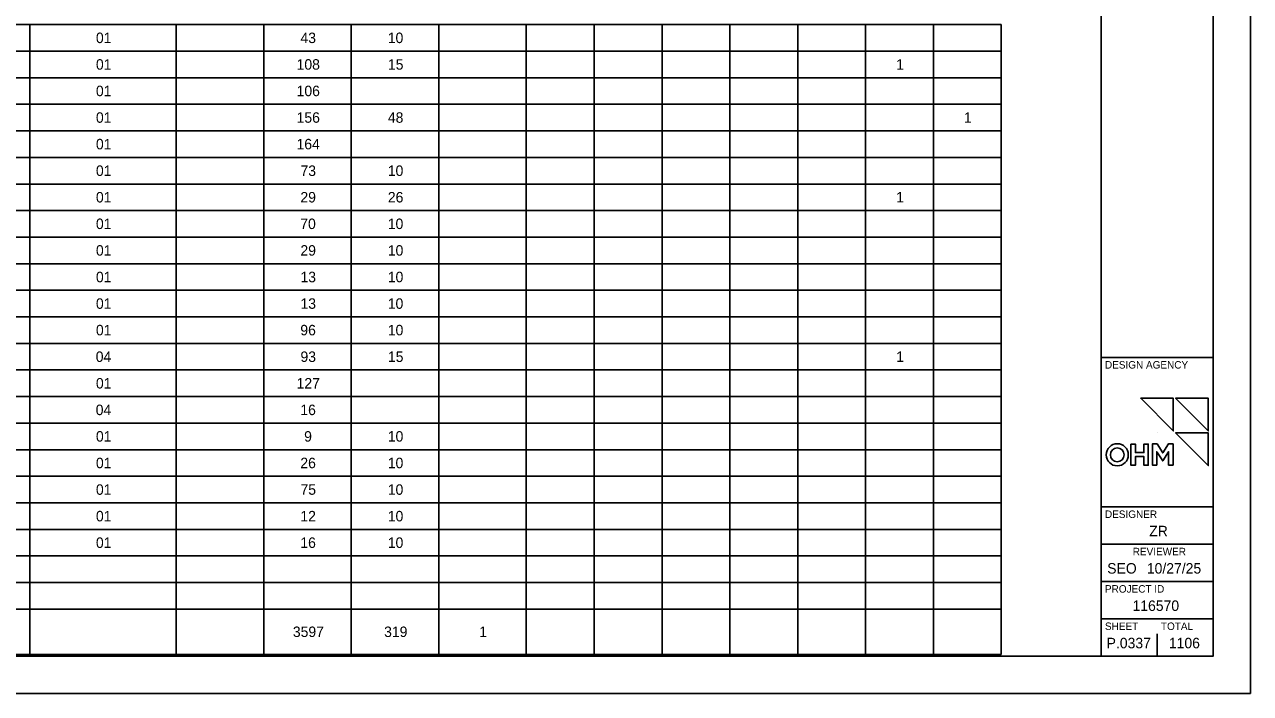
# Model space of a CAD drawing. Extents: x 0 to 34, y -28.5 to 22.
# Drawn here: x 17.57 to 34, y 0 to 8.96 of the extents above; entities that cross this region are included whole.
import ezdxf

# ---------------------------------------------------------------- set-up
doc = ezdxf.new("R2010")
doc.units = 0
for name, color, linetype in [('Default', 7, 'Continuous'), ('SH_Border', 7, 'Continuous'), ('SH_Cut_Line', 7, 'Continuous'), ('SH_Data', 7, 'Continuous')]:
    doc.layers.add(name, color=color, linetype=linetype)

msp = doc.modelspace()

# ---------------------------------------------------------------- linework, layer by layer
at = {"layer": 'Default'}
for p, q in [((15.678, 8.956), (19.604, 8.956)), ((17.641, 8.956), (17.641, 8.6)), ((19.604, 8.956), (20.777, 8.956)), ((19.604, 8.956), (19.604, 8.6)), ((20.777, 8.956), (23.123, 8.956)), ((20.777, 8.956), (20.777, 8.6)), ((21.95, 8.956), (21.95, 8.6)), ((23.123, 8.956), (24.295, 8.956)), ((23.123, 8.956), (23.123, 8.6)), ((24.295, 8.956), (25.204, 8.956)), ((24.295, 8.956), (24.295, 8.6)), ((25.204, 8.956), (26.114, 8.956)), ((25.204, 8.956), (25.204, 8.6)), ((26.114, 8.956), (27.932, 8.956)), ((26.114, 8.956), (26.114, 8.6)), ((27.023, 8.956), (27.023, 8.6)), ((27.932, 8.956), (28.841, 8.956)), ((27.932, 8.956), (27.932, 8.6)), ((28.841, 8.956), (29.75, 8.956)), ((28.841, 8.956), (28.841, 8.6)), ((29.75, 8.956), (30.66, 8.956)), ((29.75, 8.956), (29.75, 8.6)), ((30.66, 8.956), (30.66, 8.6)), ((15.678, 8.6), (19.604, 8.6)), ((17.641, 8.6), (17.641, 7.889)), ((19.604, 8.6), (20.777, 8.6)), ((19.604, 8.6), (19.604, 7.889)), ((20.777, 8.6), (23.123, 8.6)), ((20.777, 8.6), (20.777, 7.889)), ((21.95, 8.6), (21.95, 7.889)), ((23.123, 8.6), (24.295, 8.6)), ((23.123, 8.6), (23.123, 7.889)), ((24.295, 8.6), (25.204, 8.6)), ((24.295, 8.6), (24.295, 7.889)), ((25.204, 8.6), (26.114, 8.6)), ((25.204, 8.6), (25.204, 7.889)), ((26.114, 8.6), (27.932, 8.6)), ((26.114, 8.6), (26.114, 7.889)), ((27.023, 8.6), (27.023, 7.889)), ((27.932, 8.6), (28.841, 8.6)), ((27.932, 8.6), (27.932, 7.889)), ((28.841, 8.6), (29.75, 8.6)), ((28.841, 8.6), (28.841, 7.889)), ((29.75, 8.6), (30.66, 8.6)), ((29.75, 8.6), (29.75, 7.889)), ((30.66, 8.6), (30.66, 7.889)), ((15.678, 8.244), (19.604, 8.244)), ((19.604, 8.244), (20.777, 8.244)), ((20.777, 8.244), (23.123, 8.244)), ((23.123, 8.244), (24.295, 8.244)), ((24.295, 8.244), (25.204, 8.244)), ((25.204, 8.244), (26.114, 8.244)), ((26.114, 8.244), (27.932, 8.244)), ((27.932, 8.244), (28.841, 8.244)), ((28.841, 8.244), (29.75, 8.244)), ((29.75, 8.244), (30.66, 8.244)), ((15.678, 7.889), (19.604, 7.889)), ((17.641, 7.889), (17.641, 7.533)), ((19.604, 7.889), (20.777, 7.889)), ((19.604, 7.889), (19.604, 7.533)), ((20.777, 7.889), (23.123, 7.889)), ((20.777, 7.889), (20.777, 7.533)), ((21.95, 7.889), (21.95, 7.533)), ((23.123, 7.889), (24.295, 7.889)), ((23.123, 7.889), (23.123, 7.533)), ((24.295, 7.889), (25.204, 7.889)), ((24.295, 7.889), (24.295, 7.533)), ((25.204, 7.889), (26.114, 7.889)), ((25.204, 7.889), (25.204, 7.533)), ((26.114, 7.889), (27.932, 7.889)), ((26.114, 7.889), (26.114, 7.533)), ((27.023, 7.889), (27.023, 7.533)), ((27.932, 7.889), (28.841, 7.889)), ((27.932, 7.889), (27.932, 7.533)), ((28.841, 7.889), (29.75, 7.889)), ((28.841, 7.889), (28.841, 7.533)), ((29.75, 7.889), (30.66, 7.889)), ((29.75, 7.889), (29.75, 7.533)), ((30.66, 7.889), (30.66, 7.533)), ((15.678, 7.533), (19.604, 7.533)), ((17.641, 7.533), (17.641, 7.177)), ((19.604, 7.533), (20.777, 7.533)), ((19.604, 7.533), (19.604, 7.177)), ((20.777, 7.533), (23.123, 7.533)), ((20.777, 7.533), (20.777, 7.177)), ((21.95, 7.533), (21.95, 7.177)), ((23.123, 7.533), (24.295, 7.533)), ((23.123, 7.533), (23.123, 7.177)), ((24.295, 7.533), (25.204, 7.533)), ((24.295, 7.533), (24.295, 7.177)), ((25.204, 7.533), (26.114, 7.533)), ((25.204, 7.533), (25.204, 7.177)), ((26.114, 7.533), (27.932, 7.533)), ((26.114, 7.533), (26.114, 7.177)), ((27.023, 7.533), (27.023, 7.177)), ((27.932, 7.533), (28.841, 7.533)), ((27.932, 7.533), (27.932, 7.177)), ((28.841, 7.533), (29.75, 7.533)), ((28.841, 7.533), (28.841, 7.177)), ((29.75, 7.533), (30.66, 7.533)), ((29.75, 7.533), (29.75, 7.177)), ((30.66, 7.533), (30.66, 7.177)), ((15.678, 7.177), (19.604, 7.177)), ((17.641, 7.177), (17.641, 6.821)), ((19.604, 7.177), (20.777, 7.177)), ((19.604, 7.177), (19.604, 6.821)), ((20.777, 7.177), (23.123, 7.177)), ((20.777, 7.177), (20.777, 6.821)), ((21.95, 7.177), (21.95, 6.821)), ((23.123, 7.177), (24.295, 7.177)), ((23.123, 7.177), (23.123, 6.821)), ((24.295, 7.177), (25.204, 7.177)), ((24.295, 7.177), (24.295, 6.821)), ((25.204, 7.177), (26.114, 7.177)), ((25.204, 7.177), (25.204, 6.821)), ((26.114, 7.177), (27.932, 7.177)), ((26.114, 7.177), (26.114, 6.821)), ((27.023, 7.177), (27.023, 6.821)), ((27.932, 7.177), (28.841, 7.177)), ((27.932, 7.177), (27.932, 6.821)), ((28.841, 7.177), (29.75, 7.177)), ((28.841, 7.177), (28.841, 6.821)), ((29.75, 7.177), (30.66, 7.177)), ((29.75, 7.177), (29.75, 6.821)), ((30.66, 7.177), (30.66, 6.821)), ((15.678, 6.821), (19.604, 6.821)), ((17.641, 6.821), (17.641, 0.523)), ((19.604, 6.821), (20.777, 6.821)), ((19.604, 6.821), (19.604, 0.523)), ((20.777, 6.821), (23.123, 6.821)), ((20.777, 6.821), (20.777, 0.523)), ((21.95, 6.821), (21.95, 0.523)), ((23.123, 6.821), (24.295, 6.821)), ((23.123, 6.821), (23.123, 0.523)), ((24.295, 6.821), (25.204, 6.821)), ((24.295, 6.821), (24.295, 0.523)), ((25.204, 6.821), (26.114, 6.821)), ((25.204, 6.821), (25.204, 0.523)), ((26.114, 6.821), (27.932, 6.821)), ((26.114, 6.821), (26.114, 0.523)), ((27.023, 6.821), (27.023, 0.523)), ((27.932, 6.821), (28.841, 6.821)), ((27.932, 6.821), (27.932, 0.523)), ((28.841, 6.821), (29.75, 6.821)), ((28.841, 6.821), (28.841, 0.523)), ((29.75, 6.821), (30.66, 6.821)), ((29.75, 6.821), (29.75, 0.523)), ((30.66, 6.821), (30.66, 0.523)), ((15.678, 6.466), (19.604, 6.466)), ((19.604, 6.466), (20.777, 6.466)), ((20.777, 6.466), (23.123, 6.466)), ((23.123, 6.466), (24.295, 6.466)), ((24.295, 6.466), (25.204, 6.466)), ((25.204, 6.466), (26.114, 6.466)), ((26.114, 6.466), (27.932, 6.466)), ((27.932, 6.466), (28.841, 6.466)), ((28.841, 6.466), (29.75, 6.466)), ((29.75, 6.466), (30.66, 6.466)), ((15.678, 6.11), (19.604, 6.11)), ((19.604, 6.11), (20.777, 6.11)), ((20.777, 6.11), (23.123, 6.11)), ((23.123, 6.11), (24.295, 6.11)), ((24.295, 6.11), (25.204, 6.11)), ((25.204, 6.11), (26.114, 6.11)), ((26.114, 6.11), (27.932, 6.11)), ((27.932, 6.11), (28.841, 6.11)), ((28.841, 6.11), (29.75, 6.11)), ((29.75, 6.11), (30.66, 6.11)), ((15.678, 5.754), (19.604, 5.754)), ((19.604, 5.754), (20.777, 5.754)), ((20.777, 5.754), (23.123, 5.754)), ((23.123, 5.754), (24.295, 5.754)), ((24.295, 5.754), (25.204, 5.754)), ((25.204, 5.754), (26.114, 5.754)), ((26.114, 5.754), (27.932, 5.754)), ((27.932, 5.754), (28.841, 5.754)), ((28.841, 5.754), (29.75, 5.754)), ((29.75, 5.754), (30.66, 5.754)), ((15.678, 5.398), (19.604, 5.398)), ((19.604, 5.398), (20.777, 5.398)), ((20.777, 5.398), (23.123, 5.398)), ((23.123, 5.398), (24.295, 5.398)), ((24.295, 5.398), (25.204, 5.398)), ((25.204, 5.398), (26.114, 5.398)), ((26.114, 5.398), (27.932, 5.398)), ((27.932, 5.398), (28.841, 5.398)), ((28.841, 5.398), (29.75, 5.398)), ((29.75, 5.398), (30.66, 5.398)), ((15.678, 5.043), (19.604, 5.043)), ((19.604, 5.043), (20.777, 5.043)), ((20.777, 5.043), (23.123, 5.043)), ((23.123, 5.043), (24.295, 5.043)), ((24.295, 5.043), (25.204, 5.043)), ((25.204, 5.043), (26.114, 5.043)), ((26.114, 5.043), (27.932, 5.043)), ((27.932, 5.043), (28.841, 5.043)), ((28.841, 5.043), (29.75, 5.043)), ((29.75, 5.043), (30.66, 5.043)), ((15.678, 4.687), (19.604, 4.687)), ((19.604, 4.687), (20.777, 4.687)), ((20.777, 4.687), (23.123, 4.687)), ((23.123, 4.687), (24.295, 4.687)), ((24.295, 4.687), (25.204, 4.687)), ((25.204, 4.687), (26.114, 4.687)), ((26.114, 4.687), (27.932, 4.687)), ((27.932, 4.687), (28.841, 4.687)), ((28.841, 4.687), (29.75, 4.687)), ((29.75, 4.687), (30.66, 4.687)), ((15.678, 4.331), (19.604, 4.331)), ((19.604, 4.331), (20.777, 4.331)), ((20.777, 4.331), (23.123, 4.331)), ((23.123, 4.331), (24.295, 4.331)), ((24.295, 4.331), (25.204, 4.331)), ((25.204, 4.331), (26.114, 4.331)), ((26.114, 4.331), (27.932, 4.331)), ((27.932, 4.331), (28.841, 4.331)), ((28.841, 4.331), (29.75, 4.331)), ((29.75, 4.331), (30.66, 4.331)), ((15.678, 3.975), (19.604, 3.975)), ((19.604, 3.975), (20.777, 3.975)), ((20.777, 3.975), (23.123, 3.975)), ((23.123, 3.975), (24.295, 3.975)), ((24.295, 3.975), (25.204, 3.975)), ((25.204, 3.975), (26.114, 3.975)), ((26.114, 3.975), (27.932, 3.975)), ((27.932, 3.975), (28.841, 3.975)), ((28.841, 3.975), (29.75, 3.975)), ((29.75, 3.975), (30.66, 3.975)), ((15.678, 3.62), (19.604, 3.62)), ((19.604, 3.62), (20.777, 3.62)), ((20.777, 3.62), (23.123, 3.62)), ((23.123, 3.62), (24.295, 3.62)), ((24.295, 3.62), (25.204, 3.62)), ((25.204, 3.62), (26.114, 3.62)), ((26.114, 3.62), (27.932, 3.62)), ((27.932, 3.62), (28.841, 3.62)), ((28.841, 3.62), (29.75, 3.62)), ((29.75, 3.62), (30.66, 3.62)), ((15.678, 3.264), (19.604, 3.264)), ((19.604, 3.264), (20.777, 3.264)), ((20.777, 3.264), (23.123, 3.264)), ((23.123, 3.264), (24.295, 3.264)), ((24.295, 3.264), (25.204, 3.264)), ((25.204, 3.264), (26.114, 3.264)), ((26.114, 3.264), (27.932, 3.264)), ((27.932, 3.264), (28.841, 3.264)), ((28.841, 3.264), (29.75, 3.264)), ((29.75, 3.264), (30.66, 3.264)), ((15.678, 2.908), (19.604, 2.908)), ((19.604, 2.908), (20.777, 2.908)), ((20.777, 2.908), (23.123, 2.908)), ((23.123, 2.908), (24.295, 2.908)), ((24.295, 2.908), (25.204, 2.908)), ((25.204, 2.908), (26.114, 2.908)), ((26.114, 2.908), (27.932, 2.908)), ((27.932, 2.908), (28.841, 2.908)), ((28.841, 2.908), (29.75, 2.908)), ((29.75, 2.908), (30.66, 2.908)), ((15.678, 2.552), (19.604, 2.552)), ((19.604, 2.552), (20.777, 2.552)), ((20.777, 2.552), (23.123, 2.552)), ((23.123, 2.552), (24.295, 2.552)), ((24.295, 2.552), (25.204, 2.552)), ((25.204, 2.552), (26.114, 2.552)), ((26.114, 2.552), (27.932, 2.552)), ((27.932, 2.552), (28.841, 2.552)), ((28.841, 2.552), (29.75, 2.552)), ((29.75, 2.552), (30.66, 2.552)), ((15.678, 2.196), (19.604, 2.196)), ((19.604, 2.196), (20.777, 2.196)), ((20.777, 2.196), (23.123, 2.196)), ((23.123, 2.196), (24.295, 2.196)), ((24.295, 2.196), (25.204, 2.196)), ((25.204, 2.196), (26.114, 2.196)), ((26.114, 2.196), (27.932, 2.196)), ((27.932, 2.196), (28.841, 2.196)), ((28.841, 2.196), (29.75, 2.196)), ((29.75, 2.196), (30.66, 2.196)), ((15.678, 1.841), (19.604, 1.841)), ((19.604, 1.841), (20.777, 1.841)), ((20.777, 1.841), (23.123, 1.841)), ((23.123, 1.841), (24.295, 1.841)), ((24.295, 1.841), (25.204, 1.841)), ((25.204, 1.841), (26.114, 1.841)), ((26.114, 1.841), (27.932, 1.841)), ((27.932, 1.841), (28.841, 1.841)), ((28.841, 1.841), (29.75, 1.841)), ((29.75, 1.841), (30.66, 1.841)), ((15.678, 1.485), (19.604, 1.485)), ((19.604, 1.485), (20.777, 1.485)), ((20.777, 1.485), (23.123, 1.485)), ((23.123, 1.485), (24.295, 1.485)), ((24.295, 1.485), (25.204, 1.485)), ((25.204, 1.485), (26.114, 1.485)), ((26.114, 1.485), (27.932, 1.485)), ((27.932, 1.485), (28.841, 1.485)), ((28.841, 1.485), (29.75, 1.485)), ((29.75, 1.485), (30.66, 1.485)), ((15.678, 1.129), (19.604, 1.129)), ((19.604, 1.129), (20.777, 1.129)), ((20.777, 1.129), (23.123, 1.129)), ((23.123, 1.129), (24.295, 1.129)), ((24.295, 1.129), (25.204, 1.129)), ((25.204, 1.129), (26.114, 1.129)), ((26.114, 1.129), (27.932, 1.129)), ((27.932, 1.129), (28.841, 1.129)), ((28.841, 1.129), (29.75, 1.129)), ((29.75, 1.129), (30.66, 1.129)), ((15.678, 0.523), (19.604, 0.523)), ((19.604, 0.523), (20.777, 0.523)), ((20.777, 0.523), (23.123, 0.523)), ((23.123, 0.523), (24.295, 0.523)), ((24.295, 0.523), (25.204, 0.523)), ((25.204, 0.523), (26.114, 0.523)), ((26.114, 0.523), (27.932, 0.523)), ((27.932, 0.523), (28.841, 0.523)), ((28.841, 0.523), (29.75, 0.523)), ((29.75, 0.523), (30.66, 0.523))]:
    msp.add_line(p, q, dxfattribs=at)
at = {"layer": 'SH_Border'}
for p, q in [((32, 0.5), (32, 21.5)), ((32, 4.5), (33.5, 4.5)), ((32, 2.5), (33.5, 2.5)), ((32, 2), (33.5, 2)), ((32, 1.5), (33.5, 1.5)), ((32, 1), (33.5, 1))]:
    msp.add_line(p, q, dxfattribs=at)
msp.add_lwpolyline([(1.5, 21.5), (33.5, 21.5), (33.5, 0.5), (1.5, 0.5)], close=True, dxfattribs=at)
at = {"layer": 'SH_Cut_Line'}
msp.add_lwpolyline([(0, 0), (34, 0), (34, 22), (0, 22)], close=True, dxfattribs=at)
at = {"layer": 'SH_Data'}
for p, q in [((32.75, 3.5), (32.75, 3.5)), ((32.745, 3.057), (32.745, 3.237)), ((32.745, 3.237), (32.824, 3.113)), ((32.824, 3.113), (32.903, 3.237)), ((32.903, 3.237), (32.903, 3.057)), ((32.375, 0.675), (32.375, 0.675)), ((32.75, 0.5), (32.75, 0.8))]:
    msp.add_line(p, q, dxfattribs=at)
for points in [[(32.53, 3.953), (32.966, 3.515), (32.966, 3.953), (32.53, 3.953)], [(32.997, 3.953), (33.433, 3.515), (33.433, 3.953), (32.997, 3.953)], [(32.997, 3.488), (33.433, 3.05), (33.433, 3.488), (32.997, 3.488)], [(32.824, 3.221), (32.748, 3.34), (32.685, 3.34), (32.685, 3.057), (32.745, 3.057)], [(32.903, 3.057), (32.963, 3.057), (32.963, 3.34), (32.9, 3.34), (32.824, 3.221)]]:
    msp.add_lwpolyline(points, dxfattribs=at)
for points in [[(32.966, 3.953), (32.966, 3.515), (32.53, 3.953)], [(33.433, 3.953), (33.433, 3.515), (32.997, 3.953)], [(33.433, 3.488), (33.433, 3.05), (32.997, 3.488)], [(32.397, 3.338), (32.457, 3.338), (32.457, 3.224), (32.571, 3.224), (32.571, 3.338), (32.631, 3.338), (32.631, 3.056), (32.571, 3.056), (32.571, 3.171), (32.457, 3.171), (32.457, 3.056), (32.397, 3.056)], [(32.397, 3.338), (32.457, 3.338), (32.457, 3.224), (32.571, 3.224), (32.571, 3.338), (32.631, 3.338), (32.631, 3.056), (32.571, 3.056), (32.571, 3.171), (32.457, 3.171), (32.457, 3.056), (32.397, 3.056)], [(32.9, 3.34), (32.963, 3.34), (32.963, 3.057), (32.903, 3.057), (32.903, 3.237), (32.824, 3.113), (32.745, 3.237), (32.745, 3.057), (32.685, 3.057), (32.685, 3.34), (32.748, 3.34), (32.824, 3.221)]]:
    msp.add_lwpolyline(points, close=True, dxfattribs=at)
for radius in [0.148, 0.148, 0.0927, 0.0927]:
    msp.add_circle((32.215, 3.195), radius, dxfattribs=at)

# ---------------------------------------------------------------- texts
at = {"layer": 'Default'}
for s, p in [('01', (18.528, 8.708)), ('43', (21.269, 8.708)), ('10', (22.439, 8.708)), ('01', (18.528, 8.352)), ('108', (21.217, 8.352)), ('15', (22.441, 8.352)), ('1', (29.251, 8.352)), ('01', (18.528, 7.997)), ('106', (21.217, 7.997)), ('01', (18.528, 7.641)), ('156', (21.217, 7.641)), ('48', (22.44, 7.641)), ('1', (30.16, 7.641)), ('01', (18.528, 7.285)), ('164', (21.216, 7.285)), ('01', (18.528, 6.929)), ('73', (21.269, 6.929)), ('10', (22.439, 6.929)), ('01', (18.528, 6.574)), ('29', (21.268, 6.574)), ('26', (22.44, 6.574)), ('1', (29.251, 6.574)), ('01', (18.528, 6.218)), ('70', (21.266, 6.218)), ('10', (22.439, 6.218)), ('01', (18.528, 5.862)), ('29', (21.268, 5.862)), ('10', (22.439, 5.862)), ('01', (18.528, 5.506)), ('13', (21.269, 5.506)), ('10', (22.439, 5.506)), ('01', (18.528, 5.15)), ('13', (21.269, 5.15)), ('10', (22.439, 5.15)), ('01', (18.528, 4.795)), ('96', (21.267, 4.795)), ('10', (22.439, 4.795)), ('04', (18.525, 4.439)), ('93', (21.269, 4.439)), ('15', (22.441, 4.439)), ('1', (29.251, 4.439)), ('01', (18.528, 4.083)), ('127', (21.217, 4.083)), ('04', (18.525, 3.727)), ('16', (21.267, 3.727)), ('01', (18.528, 3.372)), ('9', (21.318, 3.372)), ('10', (22.439, 3.372)), ('01', (18.528, 3.016)), ('26', (21.267, 3.016)), ('10', (22.439, 3.016)), ('01', (18.528, 2.66)), ('75', (21.269, 2.66)), ('10', (22.439, 2.66)), ('01', (18.528, 2.304)), ('12', (21.268, 2.304)), ('10', (22.439, 2.304)), ('01', (18.528, 1.949)), ('16', (21.267, 1.949)), ('10', (22.439, 1.949)), ('3597', (21.167, 0.756)), ('319', (22.39, 0.756)), ('1', (23.664, 0.756))]:
    msp.add_text(s, height=0.14, dxfattribs=at).set_placement(p)
at = {"layer": 'SH_Data'}
for s, height, p in [('DESIGN AGENCY', 0.1, (32.05, 4.35)), ('DESIGNER', 0.1, (32.05, 2.35)), ('ZR', 0.14, (32.643, 2.105)), ('REVIEWER', 0.1, (32.422, 1.85)), ('SEO', 0.14, (32.08, 1.605)), ('10/27/25', 0.14, (32.611, 1.605)), ('PROJECT ID', 0.1, (32.05, 1.35)), ('116570', 0.14, (32.419, 1.105)), ('SHEET', 0.1, (32.05, 0.85)), ('TOTAL', 0.1, (32.8, 0.85)), ('P.0337', 0.14, (32.072, 0.605)), ('1106', 0.14, (32.906, 0.605))]:
    msp.add_text(s, height=height, dxfattribs=at).set_placement(p)

doc.saveas('drawing.dxf')
